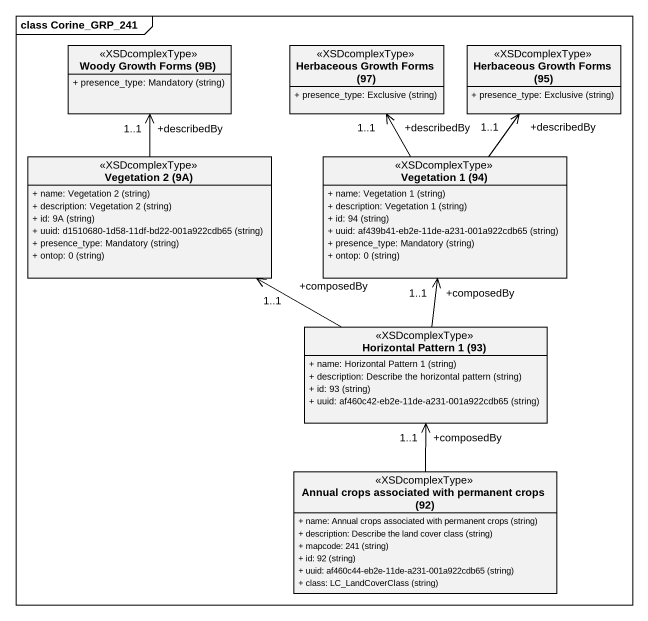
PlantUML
@startuml
mainframe class Corine_GRP_241
hide circle
hide empty members
skinparam classAttributeIconSize 0
class "Woody Growth Forms (9B)" as Woody_Growth_Forms_9B <<XSDcomplexType>> {
  {field} + presence_type: Mandatory (string)
}
class "Herbaceous Growth Forms (97)" as Herbaceous_Growth_Forms_97 <<XSDcomplexType>> {
  {field} + presence_type: Exclusive (string)
}
class "Herbaceous Growth Forms (95)" as Herbaceous_Growth_Forms_95 <<XSDcomplexType>> {
  {field} + presence_type: Exclusive (string)
}
class "Vegetation 2 (9A)" as Vegetation_2_9A <<XSDcomplexType>> {
  {field} + name: Vegetation 2 (string)
  {field} + description: Vegetation 2 (string)
  {field} + id: 9A (string)
  {field} + uuid: d1510680-1d58-11df-bd22-001a922cdb65 (string)
  {field} + presence_type: Mandatory (string)
  {field} + ontop: 0 (string)
}
class "Vegetation 1 (94)" as Vegetation_1_94 <<XSDcomplexType>> {
  {field} + name: Vegetation 1 (string)
  {field} + description: Vegetation 1 (string)
  {field} + id: 94 (string)
  {field} + uuid: af439b41-eb2e-11de-a231-001a922cdb65 (string)
  {field} + presence_type: Mandatory (string)
  {field} + ontop: 0 (string)
}
class "Horizontal Pattern 1 (93)" as Horizontal_Pattern_1_93 <<XSDcomplexType>> {
  {field} + name: Horizontal Pattern 1 (string)
  {field} + description: Describe the horizontal pattern (string)
  {field} + id: 93 (string)
  {field} + uuid: af460c42-eb2e-11de-a231-001a922cdb65 (string)
}
class "Annual crops associated with permanent crops (92)" as Annual_crops_associated <<XSDcomplexType>> {
  {field} + name: Annual crops associated with permanent crops (string)
  {field} + description: Describe the land cover class (string)
  {field} + mapcode: 241 (string)
  {field} + id: 92 (string)
  {field} + uuid: af460c44-eb2e-11de-a231-001a922cdb65 (string)
  {field} + class: LC_LandCoverClass (string)
}
Vegetation_2_9A -up-> "+describedBy\n1..1" Woody_Growth_Forms_9B
Vegetation_1_94 -up-> "+describedBy\n1..1" Herbaceous_Growth_Forms_97
Vegetation_1_94 -up-> "+describedBy\n1..1" Herbaceous_Growth_Forms_95
Horizontal_Pattern_1_93 -left-> "+composedBy\n1..1" Vegetation_2_9A
Horizontal_Pattern_1_93 -up-> "+composedBy\n1..1" Vegetation_1_94
Annual_crops_associated -up-> "+composedBy\n1..1" Horizontal_Pattern_1_93
@enduml
